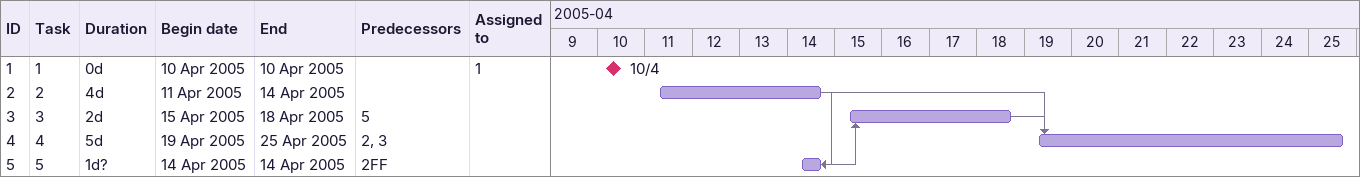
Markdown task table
| ID | Task | Duration | Start | Finish | Predecessors | Resources |
|---|---|---|---|---|---|---|
| 1 | 1 | 0d | 2005-04-10 | 2005-04-10 |  | 1 |
| 2 | 2 | 4d | 2005-04-11 | 2005-04-14 |  |  |
| 3 | 3 | 2d | 2005-04-15 | 2005-04-18 | 5 |  |
| 4 | 4 | 5d | 2005-04-19 | 2005-04-25 | 2, 3 |  |
| 5 | 5 | 1d? | 2005-04-14 | 2005-04-14 | 2FF |  |
